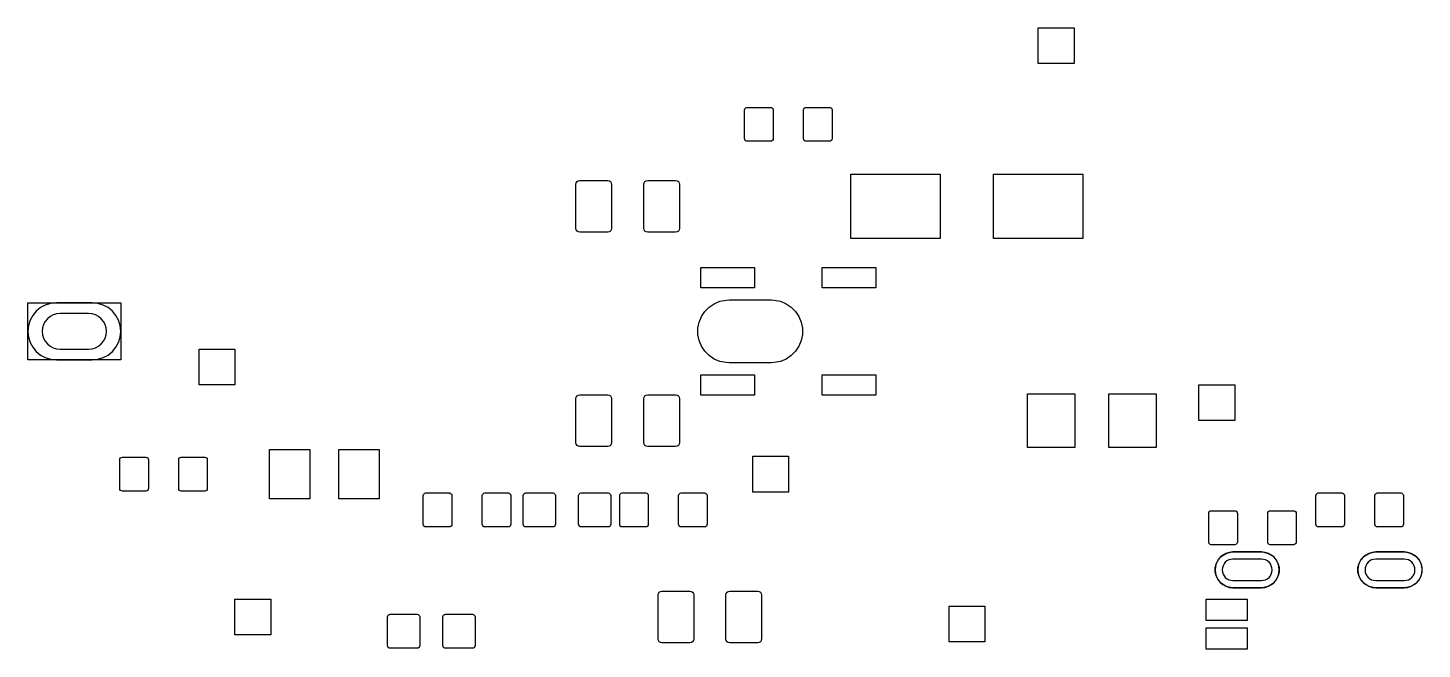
# Model space of a CAD drawing. Header units: inches. Extents: x 4.52 to 7.77, y -6.01 to -2.23.
# Drawn here: x 6.228 to 7.766, y -4.012 to -3.327 of the extents above; entities that cross this region are included whole.
import ezdxf

# ---------------------------------------------------------------- set-up
doc = ezdxf.new("R2010")
doc.units = ezdxf.units.IN
doc.header["$MEASUREMENT"] = 0
doc.layers.add('F.Mask', color=201, linetype='CONTINUOUS', true_color=0xd864ff)

msp = doc.modelspace()

# ---------------------------------------------------------------- linework, layer by layer
at = {"layer": 'F.Mask', "linetype": 'CONTINUOUS'}
for p, q in [((7.3425, -3.3661), (7.3425, -3.3268)), ((7.3425, -3.3268), (7.3819, -3.3268)), ((7.3819, -3.3268), (7.3819, -3.3661)), ((7.3819, -3.3661), (7.3425, -3.3661)), ((7.0187, -3.4172), (7.0189, -3.4161)), ((7.0187, -3.449), (7.0187, -3.4172)), ((7.0189, -3.4161), (7.0195, -3.4152)), ((7.0195, -3.4152), (7.0204, -3.4146)), ((7.0204, -3.4146), (7.0215, -3.4144)), ((7.0215, -3.4144), (7.0474, -3.4144)), ((7.0474, -3.4144), (7.0485, -3.4146)), ((7.0485, -3.4146), (7.0494, -3.4152)), ((7.0494, -3.4152), (7.05, -3.4161)), ((7.05, -3.4161), (7.0502, -3.4172)), ((7.0502, -3.4172), (7.0502, -3.449)), ((7.0837, -3.4172), (7.0839, -3.4161)), ((7.0837, -3.449), (7.0837, -3.4172)), ((7.0839, -3.4161), (7.0845, -3.4152)), ((7.0845, -3.4152), (7.0854, -3.4146)), ((7.0854, -3.4146), (7.0865, -3.4144)), ((7.0865, -3.4144), (7.1124, -3.4144)), ((7.1124, -3.4144), (7.1134, -3.4146)), ((7.1134, -3.4146), (7.1143, -3.4152)), ((7.1143, -3.4152), (7.1149, -3.4161)), ((7.1149, -3.4161), (7.1152, -3.4172)), ((7.1152, -3.4172), (7.1152, -3.449)), ((7.0189, -3.45), (7.0187, -3.449)), ((7.0195, -3.451), (7.0189, -3.45)), ((7.0204, -3.4516), (7.0195, -3.451)), ((7.0215, -3.4518), (7.0204, -3.4516)), ((7.0474, -3.4518), (7.0215, -3.4518)), ((7.0485, -3.4516), (7.0474, -3.4518)), ((7.0494, -3.451), (7.0485, -3.4516)), ((7.05, -3.45), (7.0494, -3.451)), ((7.0502, -3.449), (7.05, -3.45)), ((7.0839, -3.45), (7.0837, -3.449)), ((7.0845, -3.451), (7.0839, -3.45)), ((7.0854, -3.4516), (7.0845, -3.451)), ((7.0865, -3.4518), (7.0854, -3.4516)), ((7.1124, -3.4518), (7.0865, -3.4518)), ((7.1134, -3.4516), (7.1124, -3.4518)), ((7.1143, -3.451), (7.1134, -3.4516)), ((7.1149, -3.45), (7.1143, -3.451)), ((7.1152, -3.449), (7.1149, -3.45)), ((7.1358, -3.5591), (7.1358, -3.4882)), ((7.1358, -3.4882), (7.2343, -3.4882)), ((7.2343, -3.4882), (7.2343, -3.5591)), ((7.2933, -3.5591), (7.2933, -3.4882)), ((7.2933, -3.4882), (7.3917, -3.4882)), ((7.3917, -3.4882), (7.3917, -3.5591)), ((6.8327, -3.4994), (6.833, -3.4977)), ((6.8327, -3.5479), (6.8327, -3.4994)), ((6.833, -3.4977), (6.8339, -3.4963)), ((6.8339, -3.4963), (6.8353, -3.4954)), ((6.8353, -3.4954), (6.837, -3.4951)), ((6.837, -3.4951), (6.8678, -3.4951)), ((6.8678, -3.4951), (6.8694, -3.4954)), ((6.8694, -3.4954), (6.8708, -3.4963)), ((6.8708, -3.4963), (6.8717, -3.4977)), ((6.8717, -3.4977), (6.872, -3.4994)), ((6.872, -3.4994), (6.872, -3.5479)), ((6.9075, -3.4994), (6.9078, -3.4977)), ((6.9075, -3.5479), (6.9075, -3.4994)), ((6.9078, -3.4977), (6.9087, -3.4963)), ((6.9087, -3.4963), (6.9101, -3.4954)), ((6.9101, -3.4954), (6.9118, -3.4951)), ((6.9118, -3.4951), (6.9426, -3.4951)), ((6.9426, -3.4951), (6.9442, -3.4954)), ((6.9442, -3.4954), (6.9456, -3.4963)), ((6.9456, -3.4963), (6.9465, -3.4977)), ((6.9465, -3.4977), (6.9469, -3.4994)), ((6.9469, -3.4994), (6.9469, -3.5479)), ((6.833, -3.5495), (6.8327, -3.5479)), ((6.8339, -3.5509), (6.833, -3.5495)), ((6.8353, -3.5518), (6.8339, -3.5509)), ((6.8708, -3.5509), (6.8694, -3.5518)), ((6.8717, -3.5495), (6.8708, -3.5509)), ((6.872, -3.5479), (6.8717, -3.5495)), ((6.9078, -3.5495), (6.9075, -3.5479)), ((6.9087, -3.5509), (6.9078, -3.5495)), ((6.9101, -3.5518), (6.9087, -3.5509)), ((6.9456, -3.5509), (6.9442, -3.5518)), ((6.9465, -3.5495), (6.9456, -3.5509)), ((6.9469, -3.5479), (6.9465, -3.5495)), ((6.837, -3.5522), (6.8353, -3.5518)), ((6.8678, -3.5522), (6.837, -3.5522)), ((6.8694, -3.5518), (6.8678, -3.5522)), ((6.9118, -3.5522), (6.9101, -3.5518)), ((6.9426, -3.5522), (6.9118, -3.5522)), ((6.9442, -3.5518), (6.9426, -3.5522)), ((7.2343, -3.5591), (7.1358, -3.5591)), ((7.3917, -3.5591), (7.2933, -3.5591)), ((6.9705, -3.6136), (6.9705, -3.5911)), ((6.9705, -3.5911), (7.0295, -3.5911)), ((7.0295, -3.5911), (7.0295, -3.6136)), ((7.1043, -3.6136), (7.1043, -3.5911)), ((7.1043, -3.5911), (7.1634, -3.5911)), ((7.1634, -3.5911), (7.1634, -3.6136)), ((7.0295, -3.6136), (6.9705, -3.6136)), ((6.9852, -3.6309), (6.9915, -3.6283)), ((6.9915, -3.6283), (6.9982, -3.6269)), ((6.9982, -3.6269), (7.0016, -3.6268)), ((7.0016, -3.6268), (7.048, -3.6268)), ((7.048, -3.6268), (7.0514, -3.6269)), ((7.0514, -3.6269), (7.0581, -3.6283)), ((7.0581, -3.6283), (7.0644, -3.6309)), ((7.1634, -3.6136), (7.1043, -3.6136)), ((6.2283, -3.6929), (6.2283, -3.6299)), ((6.2283, -3.6299), (6.3307, -3.6299)), ((6.2992, -3.6299), (6.2598, -3.6299)), ((6.2953, -3.6417), (6.2638, -3.6417)), ((6.3307, -3.6299), (6.3307, -3.6929)), ((6.971, -3.6451), (6.9748, -3.6394)), ((6.9748, -3.6394), (6.9796, -3.6346)), ((6.9796, -3.6346), (6.9852, -3.6309)), ((7.0644, -3.6309), (7.07, -3.6346)), ((7.07, -3.6346), (7.0748, -3.6394)), ((7.0748, -3.6394), (7.0786, -3.6451)), ((6.9671, -3.658), (6.9684, -3.6514)), ((6.9671, -3.6648), (6.9671, -3.658)), ((6.9684, -3.6514), (6.971, -3.6451)), ((7.0786, -3.6451), (7.0812, -3.6514)), ((7.0812, -3.6514), (7.0825, -3.658)), ((7.0825, -3.658), (7.0825, -3.6648)), ((6.9684, -3.6715), (6.9671, -3.6648)), ((6.971, -3.6777), (6.9684, -3.6715)), ((7.0812, -3.6715), (7.0786, -3.6777)), ((7.0825, -3.6648), (7.0812, -3.6715)), ((6.2638, -3.6811), (6.2953, -3.6811)), ((6.4173, -3.7205), (6.4173, -3.6811)), ((6.4173, -3.6811), (6.4567, -3.6811)), ((6.4567, -3.6811), (6.4567, -3.7205)), ((6.9748, -3.6834), (6.971, -3.6777)), ((6.9796, -3.6882), (6.9748, -3.6834)), ((6.9852, -3.692), (6.9796, -3.6882)), ((7.07, -3.6882), (7.0644, -3.692)), ((7.0748, -3.6834), (7.07, -3.6882)), ((7.0786, -3.6777), (7.0748, -3.6834)), ((6.3307, -3.6929), (6.2283, -3.6929)), ((6.2598, -3.6929), (6.2992, -3.6929)), ((6.9915, -3.6946), (6.9852, -3.692)), ((6.9982, -3.6959), (6.9915, -3.6946)), ((7.0016, -3.6961), (6.9982, -3.6959)), ((7.048, -3.6961), (7.0016, -3.6961)), ((7.0514, -3.6959), (7.048, -3.6961)), ((7.0581, -3.6946), (7.0514, -3.6959)), ((7.0644, -3.692), (7.0581, -3.6946)), ((6.4567, -3.7205), (6.4173, -3.7205)), ((6.9705, -3.7317), (6.9705, -3.7093)), ((6.9705, -3.7093), (7.0295, -3.7093)), ((7.0295, -3.7093), (7.0295, -3.7317)), ((7.1043, -3.7317), (7.1043, -3.7093)), ((7.1043, -3.7093), (7.1634, -3.7093)), ((7.1634, -3.7093), (7.1634, -3.7317)), ((7.5197, -3.7598), (7.5197, -3.7205)), ((7.5197, -3.7205), (7.5591, -3.7205)), ((7.5591, -3.7205), (7.5591, -3.7598)), ((6.8327, -3.7356), (6.833, -3.7339)), ((6.8327, -3.7841), (6.8327, -3.7356)), ((6.833, -3.7339), (6.8339, -3.7326)), ((6.8339, -3.7326), (6.8353, -3.7316)), ((6.8353, -3.7316), (6.837, -3.7313)), ((6.837, -3.7313), (6.8678, -3.7313)), ((6.8678, -3.7313), (6.8694, -3.7316)), ((6.8694, -3.7316), (6.8708, -3.7326)), ((6.8708, -3.7326), (6.8717, -3.7339)), ((6.8717, -3.7339), (6.872, -3.7356)), ((6.872, -3.7356), (6.872, -3.7841)), ((6.9075, -3.7356), (6.9078, -3.7339)), ((6.9075, -3.7841), (6.9075, -3.7356)), ((6.9078, -3.7339), (6.9087, -3.7326)), ((6.9087, -3.7326), (6.9101, -3.7316)), ((6.9101, -3.7316), (6.9118, -3.7313)), ((6.9118, -3.7313), (6.9426, -3.7313)), ((6.9426, -3.7313), (6.9442, -3.7316)), ((6.9442, -3.7316), (6.9456, -3.7326)), ((6.9456, -3.7326), (6.9465, -3.7339)), ((6.9465, -3.7339), (6.9469, -3.7356)), ((6.9469, -3.7356), (6.9469, -3.7841)), ((7.0295, -3.7317), (6.9705, -3.7317)), ((7.1634, -3.7317), (7.1043, -3.7317)), ((7.3305, -3.7894), (7.3305, -3.7303)), ((7.3305, -3.7303), (7.3829, -3.7303)), ((7.3829, -3.7303), (7.3829, -3.7894)), ((7.4203, -3.7894), (7.4203, -3.7303)), ((7.4203, -3.7303), (7.4726, -3.7303)), ((7.4726, -3.7303), (7.4726, -3.7894)), ((7.5591, -3.7598), (7.5197, -3.7598)), ((6.4947, -3.8461), (6.4947, -3.7917)), ((6.4947, -3.7917), (6.5392, -3.7917)), ((6.5392, -3.7917), (6.5392, -3.8461)), ((6.5711, -3.8461), (6.5711, -3.7917)), ((6.5711, -3.7917), (6.6156, -3.7917)), ((6.6156, -3.7917), (6.6156, -3.8461)), ((6.833, -3.7857), (6.8327, -3.7841)), ((6.8339, -3.7871), (6.833, -3.7857)), ((6.8353, -3.7881), (6.8339, -3.7871)), ((6.837, -3.7884), (6.8353, -3.7881)), ((6.8678, -3.7884), (6.837, -3.7884)), ((6.8694, -3.7881), (6.8678, -3.7884)), ((6.8708, -3.7871), (6.8694, -3.7881)), ((6.8717, -3.7857), (6.8708, -3.7871)), ((6.872, -3.7841), (6.8717, -3.7857)), ((6.9078, -3.7857), (6.9075, -3.7841)), ((6.9087, -3.7871), (6.9078, -3.7857)), ((6.9101, -3.7881), (6.9087, -3.7871)), ((6.9118, -3.7884), (6.9101, -3.7881)), ((6.9426, -3.7884), (6.9118, -3.7884)), ((6.9442, -3.7881), (6.9426, -3.7884)), ((6.9456, -3.7871), (6.9442, -3.7881)), ((6.9465, -3.7857), (6.9456, -3.7871)), ((6.9469, -3.7841), (6.9465, -3.7857)), ((7.3829, -3.7894), (7.3305, -3.7894)), ((7.4726, -3.7894), (7.4203, -3.7894)), ((6.3297, -3.803), (6.3299, -3.8019)), ((6.3297, -3.8348), (6.3297, -3.803)), ((6.3299, -3.8019), (6.3305, -3.801)), ((6.3305, -3.801), (6.3315, -3.8004)), ((6.3315, -3.8004), (6.3325, -3.8002)), ((6.3325, -3.8002), (6.3584, -3.8002)), ((6.3584, -3.8002), (6.3595, -3.8004)), ((6.3595, -3.8004), (6.3604, -3.801)), ((6.3604, -3.801), (6.361, -3.8019)), ((6.361, -3.8019), (6.3612, -3.803)), ((6.3612, -3.803), (6.3612, -3.8348)), ((6.3947, -3.803), (6.3949, -3.8019)), ((6.3947, -3.8348), (6.3947, -3.803)), ((6.3949, -3.8019), (6.3955, -3.801)), ((6.3955, -3.801), (6.3964, -3.8004)), ((6.3964, -3.8004), (6.3975, -3.8002)), ((6.3975, -3.8002), (6.4234, -3.8002)), ((6.4234, -3.8002), (6.4245, -3.8004)), ((6.4245, -3.8004), (6.4254, -3.801)), ((6.4254, -3.801), (6.426, -3.8019)), ((6.426, -3.8019), (6.4262, -3.803)), ((6.4262, -3.803), (6.4262, -3.8348)), ((7.0276, -3.8386), (7.0276, -3.7992)), ((7.0276, -3.7992), (7.0669, -3.7992)), ((7.0669, -3.7992), (7.0669, -3.8386)), ((6.3299, -3.8359), (6.3297, -3.8348)), ((6.3305, -3.8368), (6.3299, -3.8359)), ((6.3315, -3.8374), (6.3305, -3.8368)), ((6.3325, -3.8376), (6.3315, -3.8374)), ((6.3584, -3.8376), (6.3325, -3.8376)), ((6.3595, -3.8374), (6.3584, -3.8376)), ((6.3604, -3.8368), (6.3595, -3.8374)), ((6.361, -3.8359), (6.3604, -3.8368)), ((6.3612, -3.8348), (6.361, -3.8359)), ((6.3949, -3.8359), (6.3947, -3.8348)), ((6.3955, -3.8368), (6.3949, -3.8359)), ((6.3964, -3.8374), (6.3955, -3.8368)), ((6.3975, -3.8376), (6.3964, -3.8374)), ((6.4234, -3.8376), (6.3975, -3.8376)), ((6.4245, -3.8374), (6.4234, -3.8376)), ((6.4254, -3.8368), (6.4245, -3.8374)), ((6.426, -3.8359), (6.4254, -3.8368)), ((6.4262, -3.8348), (6.426, -3.8359)), ((6.6644, -3.8424), (6.6646, -3.8413)), ((6.6644, -3.8742), (6.6644, -3.8424)), ((6.6646, -3.8413), (6.6652, -3.8404)), ((6.6652, -3.8404), (6.6661, -3.8398)), ((6.6661, -3.8398), (6.6672, -3.8396)), ((6.6672, -3.8396), (6.6931, -3.8396)), ((6.6931, -3.8396), (6.6941, -3.8398)), ((6.6941, -3.8398), (6.695, -3.8404)), ((6.695, -3.8404), (6.6957, -3.8413)), ((6.6957, -3.8413), (6.6959, -3.8424)), ((6.6959, -3.8424), (6.6959, -3.8742)), ((6.7293, -3.8424), (6.7295, -3.8413)), ((6.7293, -3.8742), (6.7293, -3.8424)), ((6.7295, -3.8413), (6.7302, -3.8404)), ((6.7302, -3.8404), (6.7311, -3.8398)), ((6.7311, -3.8398), (6.7321, -3.8396)), ((6.7321, -3.8396), (6.758, -3.8396)), ((6.758, -3.8396), (6.7591, -3.8398)), ((6.7591, -3.8398), (6.76, -3.8404)), ((6.76, -3.8404), (6.7606, -3.8413)), ((6.7606, -3.8413), (6.7608, -3.8424)), ((6.7608, -3.8424), (6.7608, -3.8742)), ((6.7746, -3.8424), (6.7748, -3.8413)), ((6.7746, -3.8742), (6.7746, -3.8424)), ((6.7748, -3.8413), (6.7754, -3.8404)), ((6.7754, -3.8404), (6.7763, -3.8398)), ((6.7763, -3.8398), (6.7774, -3.8396)), ((6.7774, -3.8396), (6.8072, -3.8396)), ((6.8072, -3.8396), (6.8083, -3.8398)), ((6.8083, -3.8398), (6.8092, -3.8404)), ((6.8092, -3.8404), (6.8098, -3.8413)), ((6.8098, -3.8413), (6.81, -3.8424)), ((6.81, -3.8424), (6.81, -3.8742)), ((6.8356, -3.8424), (6.8358, -3.8413)), ((6.8356, -3.8742), (6.8356, -3.8424)), ((6.8358, -3.8413), (6.8365, -3.8404)), ((6.8365, -3.8404), (6.8374, -3.8398)), ((6.8374, -3.8398), (6.8384, -3.8396)), ((6.8384, -3.8396), (6.8683, -3.8396)), ((6.8683, -3.8396), (6.8693, -3.8398)), ((6.8693, -3.8398), (6.8702, -3.8404)), ((6.8702, -3.8404), (6.8708, -3.8413)), ((6.8708, -3.8413), (6.8711, -3.8424)), ((6.8711, -3.8424), (6.8711, -3.8742)), ((6.8809, -3.8424), (6.8811, -3.8413)), ((6.8809, -3.8742), (6.8809, -3.8424)), ((6.8811, -3.8413), (6.8817, -3.8404)), ((6.8817, -3.8404), (6.8826, -3.8398)), ((6.8826, -3.8398), (6.8837, -3.8396)), ((6.8837, -3.8396), (6.9096, -3.8396)), ((6.9096, -3.8396), (6.9107, -3.8398)), ((6.9107, -3.8398), (6.9116, -3.8404)), ((6.9116, -3.8404), (6.9122, -3.8413)), ((6.9122, -3.8413), (6.9124, -3.8424)), ((6.9124, -3.8424), (6.9124, -3.8742)), ((6.9459, -3.8424), (6.9461, -3.8413)), ((6.9459, -3.8742), (6.9459, -3.8424)), ((6.9461, -3.8413), (6.9467, -3.8404)), ((6.9467, -3.8404), (6.9476, -3.8398)), ((6.9476, -3.8398), (6.9487, -3.8396)), ((6.9487, -3.8396), (6.9746, -3.8396)), ((6.9746, -3.8396), (6.9756, -3.8398)), ((6.9756, -3.8398), (6.9765, -3.8404)), ((6.9765, -3.8404), (6.9771, -3.8413)), ((6.9771, -3.8413), (6.9774, -3.8424)), ((6.9774, -3.8424), (6.9774, -3.8742)), ((7.0669, -3.8386), (7.0276, -3.8386)), ((7.6486, -3.8424), (7.6488, -3.8413)), ((7.6486, -3.8742), (7.6486, -3.8424)), ((7.6488, -3.8413), (7.6494, -3.8404)), ((7.6494, -3.8404), (7.6504, -3.8398)), ((7.6504, -3.8398), (7.6514, -3.8396)), ((7.6514, -3.8396), (7.6773, -3.8396)), ((7.6773, -3.8396), (7.6784, -3.8398)), ((7.6784, -3.8398), (7.6793, -3.8404)), ((7.6793, -3.8404), (7.6799, -3.8413)), ((7.6799, -3.8413), (7.6801, -3.8424)), ((7.6801, -3.8424), (7.6801, -3.8742)), ((7.7136, -3.8424), (7.7138, -3.8413)), ((7.7136, -3.8742), (7.7136, -3.8424)), ((7.7138, -3.8413), (7.7144, -3.8404)), ((7.7144, -3.8404), (7.7153, -3.8398)), ((7.7153, -3.8398), (7.7164, -3.8396)), ((7.7164, -3.8396), (7.7423, -3.8396)), ((7.7423, -3.8396), (7.7433, -3.8398)), ((7.7433, -3.8398), (7.7443, -3.8404)), ((7.7443, -3.8404), (7.7449, -3.8413)), ((7.7449, -3.8413), (7.7451, -3.8424)), ((7.7451, -3.8424), (7.7451, -3.8742)), ((6.5392, -3.8461), (6.4947, -3.8461)), ((6.6156, -3.8461), (6.5711, -3.8461)), ((6.6646, -3.8752), (6.6644, -3.8742)), ((6.6959, -3.8742), (6.6957, -3.8752)), ((6.7295, -3.8752), (6.7293, -3.8742)), ((6.7608, -3.8742), (6.7606, -3.8752)), ((6.7748, -3.8752), (6.7746, -3.8742)), ((6.81, -3.8742), (6.8098, -3.8752)), ((6.8358, -3.8752), (6.8356, -3.8742)), ((6.8711, -3.8742), (6.8708, -3.8752)), ((6.8811, -3.8752), (6.8809, -3.8742)), ((6.9124, -3.8742), (6.9122, -3.8752)), ((6.9461, -3.8752), (6.9459, -3.8742)), ((6.9774, -3.8742), (6.9771, -3.8752)), ((7.5305, -3.8621), (7.5307, -3.861)), ((7.5305, -3.8939), (7.5305, -3.8621)), ((7.5307, -3.861), (7.5313, -3.8601)), ((7.5313, -3.8601), (7.5322, -3.8595)), ((7.5322, -3.8595), (7.5333, -3.8593)), ((7.5333, -3.8593), (7.5592, -3.8593)), ((7.5592, -3.8593), (7.5603, -3.8595)), ((7.5603, -3.8595), (7.5612, -3.8601)), ((7.5612, -3.8601), (7.5618, -3.861)), ((7.5618, -3.861), (7.562, -3.8621)), ((7.562, -3.8621), (7.562, -3.8939)), ((7.5955, -3.8621), (7.5957, -3.861)), ((7.5955, -3.8939), (7.5955, -3.8621)), ((7.5957, -3.861), (7.5963, -3.8601)), ((7.5963, -3.8601), (7.5972, -3.8595)), ((7.5972, -3.8595), (7.5983, -3.8593)), ((7.5983, -3.8593), (7.6242, -3.8593)), ((7.6242, -3.8593), (7.6252, -3.8595)), ((7.6252, -3.8595), (7.6261, -3.8601)), ((7.6261, -3.8601), (7.6268, -3.861)), ((7.6268, -3.861), (7.627, -3.8621)), ((7.627, -3.8621), (7.627, -3.8939)), ((7.6488, -3.8752), (7.6486, -3.8742)), ((7.6801, -3.8742), (7.6799, -3.8752)), ((7.7138, -3.8752), (7.7136, -3.8742)), ((7.7451, -3.8742), (7.7449, -3.8752)), ((6.6652, -3.8761), (6.6646, -3.8752)), ((6.6661, -3.8768), (6.6652, -3.8761)), ((6.6672, -3.877), (6.6661, -3.8768)), ((6.6931, -3.877), (6.6672, -3.877)), ((6.6941, -3.8768), (6.6931, -3.877)), ((6.695, -3.8761), (6.6941, -3.8768)), ((6.6957, -3.8752), (6.695, -3.8761)), ((6.7302, -3.8761), (6.7295, -3.8752)), ((6.7311, -3.8768), (6.7302, -3.8761)), ((6.7321, -3.877), (6.7311, -3.8768)), ((6.758, -3.877), (6.7321, -3.877)), ((6.7591, -3.8768), (6.758, -3.877)), ((6.76, -3.8761), (6.7591, -3.8768)), ((6.7606, -3.8752), (6.76, -3.8761)), ((6.7754, -3.8761), (6.7748, -3.8752)), ((6.7763, -3.8768), (6.7754, -3.8761)), ((6.7774, -3.877), (6.7763, -3.8768)), ((6.8072, -3.877), (6.7774, -3.877)), ((6.8083, -3.8768), (6.8072, -3.877)), ((6.8092, -3.8761), (6.8083, -3.8768)), ((6.8098, -3.8752), (6.8092, -3.8761)), ((6.8365, -3.8761), (6.8358, -3.8752)), ((6.8374, -3.8768), (6.8365, -3.8761)), ((6.8384, -3.877), (6.8374, -3.8768)), ((6.8683, -3.877), (6.8384, -3.877)), ((6.8693, -3.8768), (6.8683, -3.877)), ((6.8702, -3.8761), (6.8693, -3.8768)), ((6.8708, -3.8752), (6.8702, -3.8761)), ((6.8817, -3.8761), (6.8811, -3.8752)), ((6.8826, -3.8768), (6.8817, -3.8761)), ((6.8837, -3.877), (6.8826, -3.8768)), ((6.9096, -3.877), (6.8837, -3.877)), ((6.9107, -3.8768), (6.9096, -3.877)), ((6.9116, -3.8761), (6.9107, -3.8768)), ((6.9122, -3.8752), (6.9116, -3.8761)), ((6.9467, -3.8761), (6.9461, -3.8752)), ((6.9476, -3.8768), (6.9467, -3.8761)), ((6.9487, -3.877), (6.9476, -3.8768)), ((6.9746, -3.877), (6.9487, -3.877)), ((6.9756, -3.8768), (6.9746, -3.877)), ((6.9765, -3.8761), (6.9756, -3.8768)), ((6.9771, -3.8752), (6.9765, -3.8761)), ((7.6494, -3.8761), (7.6488, -3.8752)), ((7.6504, -3.8768), (7.6494, -3.8761)), ((7.6514, -3.877), (7.6504, -3.8768)), ((7.6773, -3.877), (7.6514, -3.877)), ((7.6784, -3.8768), (7.6773, -3.877)), ((7.6793, -3.8761), (7.6784, -3.8768)), ((7.6799, -3.8752), (7.6793, -3.8761)), ((7.7144, -3.8761), (7.7138, -3.8752)), ((7.7153, -3.8768), (7.7144, -3.8761)), ((7.7164, -3.877), (7.7153, -3.8768)), ((7.7423, -3.877), (7.7164, -3.877)), ((7.7433, -3.8768), (7.7423, -3.877)), ((7.7443, -3.8761), (7.7433, -3.8768)), ((7.7449, -3.8752), (7.7443, -3.8761)), ((7.5307, -3.8949), (7.5305, -3.8939)), ((7.5313, -3.8958), (7.5307, -3.8949)), ((7.5322, -3.8964), (7.5313, -3.8958)), ((7.5333, -3.8967), (7.5322, -3.8964)), ((7.5592, -3.8967), (7.5333, -3.8967)), ((7.5496, -3.9062), (7.5545, -3.9049)), ((7.5545, -3.9049), (7.5571, -3.9047)), ((7.5571, -3.9047), (7.5886, -3.9047)), ((7.5886, -3.9047), (7.5571, -3.9047)), ((7.5603, -3.8964), (7.5592, -3.8967)), ((7.5612, -3.8958), (7.5603, -3.8964)), ((7.5618, -3.8949), (7.5612, -3.8958)), ((7.562, -3.8939), (7.5618, -3.8949)), ((7.5886, -3.9047), (7.5912, -3.9049)), ((7.5912, -3.9049), (7.5961, -3.9062)), ((7.5957, -3.8949), (7.5955, -3.8939)), ((7.5963, -3.8958), (7.5957, -3.8949)), ((7.5972, -3.8964), (7.5963, -3.8958)), ((7.5983, -3.8967), (7.5972, -3.8964)), ((7.6242, -3.8967), (7.5983, -3.8967)), ((7.6252, -3.8964), (7.6242, -3.8967)), ((7.6261, -3.8958), (7.6252, -3.8964)), ((7.6268, -3.8949), (7.6261, -3.8958)), ((7.627, -3.8939), (7.6268, -3.8949)), ((7.707, -3.9062), (7.712, -3.9049)), ((7.712, -3.9049), (7.7146, -3.9047)), ((7.7146, -3.9047), (7.7461, -3.9047)), ((7.7461, -3.9047), (7.7146, -3.9047)), ((7.7461, -3.9047), (7.7486, -3.9049)), ((7.7486, -3.9049), (7.7536, -3.9062)), ((7.5376, -3.9218), (7.5389, -3.9169)), ((7.5389, -3.9169), (7.5415, -3.9124)), ((7.5415, -3.9124), (7.5451, -3.9088)), ((7.5451, -3.9088), (7.5496, -3.9062)), ((7.5886, -3.9126), (7.5571, -3.9126)), ((7.5961, -3.9062), (7.6006, -3.9088)), ((7.6006, -3.9088), (7.6042, -3.9124)), ((7.6042, -3.9124), (7.6068, -3.9169)), ((7.6068, -3.9169), (7.6081, -3.9218)), ((7.695, -3.9218), (7.6964, -3.9169)), ((7.6964, -3.9169), (7.6989, -3.9124)), ((7.6989, -3.9124), (7.7026, -3.9088)), ((7.7026, -3.9088), (7.707, -3.9062)), ((7.7461, -3.9126), (7.7146, -3.9126)), ((7.7536, -3.9062), (7.758, -3.9088)), ((7.758, -3.9088), (7.7617, -3.9124)), ((7.7617, -3.9124), (7.7642, -3.9169)), ((7.7642, -3.9169), (7.7656, -3.9218)), ((7.5376, -3.927), (7.5376, -3.9218)), ((7.5389, -3.9319), (7.5376, -3.927)), ((7.5415, -3.9364), (7.5389, -3.9319)), ((7.6068, -3.9319), (7.6042, -3.9364)), ((7.6081, -3.927), (7.6068, -3.9319)), ((7.6081, -3.9218), (7.6081, -3.927)), ((7.695, -3.927), (7.695, -3.9218)), ((7.6964, -3.9319), (7.695, -3.927)), ((7.6989, -3.9364), (7.6964, -3.9319)), ((7.7642, -3.9319), (7.7617, -3.9364)), ((7.7656, -3.927), (7.7642, -3.9319)), ((7.7656, -3.9218), (7.7656, -3.927)), ((6.9232, -3.9521), (6.9236, -3.9505)), ((6.9236, -3.9505), (6.9245, -3.9491)), ((6.9245, -3.9491), (6.9259, -3.9482)), ((6.9259, -3.9482), (6.9275, -3.9478)), ((6.9275, -3.9478), (6.9583, -3.9478)), ((6.9583, -3.9478), (6.96, -3.9482)), ((6.96, -3.9482), (6.9613, -3.9491)), ((6.9613, -3.9491), (6.9623, -3.9505)), ((6.9623, -3.9505), (6.9626, -3.9521)), ((6.998, -3.9521), (6.9984, -3.9505)), ((6.9984, -3.9505), (6.9993, -3.9491)), ((6.9993, -3.9491), (7.0007, -3.9482)), ((7.0007, -3.9482), (7.0023, -3.9478)), ((7.0023, -3.9478), (7.0331, -3.9478)), ((7.0331, -3.9478), (7.0348, -3.9482)), ((7.0348, -3.9482), (7.0361, -3.9491)), ((7.0361, -3.9491), (7.0371, -3.9505)), ((7.0371, -3.9505), (7.0374, -3.9521)), ((7.5451, -3.94), (7.5415, -3.9364)), ((7.5496, -3.9426), (7.5451, -3.94)), ((7.5545, -3.9439), (7.5496, -3.9426)), ((7.5571, -3.9441), (7.5545, -3.9439)), ((7.5571, -3.9362), (7.5886, -3.9362)), ((7.5886, -3.9441), (7.5571, -3.9441)), ((7.5571, -3.9441), (7.5886, -3.9441)), ((7.5912, -3.9439), (7.5886, -3.9441)), ((7.5961, -3.9426), (7.5912, -3.9439)), ((7.6006, -3.94), (7.5961, -3.9426)), ((7.6042, -3.9364), (7.6006, -3.94)), ((7.7026, -3.94), (7.6989, -3.9364)), ((7.707, -3.9426), (7.7026, -3.94)), ((7.712, -3.9439), (7.707, -3.9426)), ((7.7146, -3.9441), (7.712, -3.9439)), ((7.7146, -3.9362), (7.7461, -3.9362)), ((7.7461, -3.9441), (7.7146, -3.9441)), ((7.7146, -3.9441), (7.7461, -3.9441)), ((7.7486, -3.9439), (7.7461, -3.9441)), ((7.7536, -3.9426), (7.7486, -3.9439)), ((7.758, -3.94), (7.7536, -3.9426)), ((7.7617, -3.9364), (7.758, -3.94)), ((6.4567, -3.9961), (6.4567, -3.9567)), ((6.4567, -3.9567), (6.4961, -3.9567)), ((6.4961, -3.9567), (6.4961, -3.9961)), ((6.9232, -4.0006), (6.9232, -3.9521)), ((6.9626, -3.9521), (6.9626, -4.0006)), ((6.998, -4.0006), (6.998, -3.9521)), ((7.0374, -3.9521), (7.0374, -4.0006)), ((7.2441, -4.0039), (7.2441, -3.9646)), ((7.2441, -3.9646), (7.2835, -3.9646)), ((7.2835, -3.9646), (7.2835, -4.0039)), ((7.5276, -3.9803), (7.5276, -3.9567)), ((7.5276, -3.9567), (7.5728, -3.9567)), ((7.5728, -3.9567), (7.5728, -3.9803)), ((6.625, -3.9762), (6.6252, -3.9752)), ((6.625, -4.008), (6.625, -3.9762)), ((6.6252, -3.9752), (6.6258, -3.9742)), ((6.6258, -3.9742), (6.6267, -3.9736)), ((6.6267, -3.9736), (6.6278, -3.9734)), ((6.6278, -3.9734), (6.6576, -3.9734)), ((6.6576, -3.9734), (6.6587, -3.9736)), ((6.6587, -3.9736), (6.6596, -3.9742)), ((6.6596, -3.9742), (6.6602, -3.9752)), ((6.6602, -3.9752), (6.6604, -3.9762)), ((6.6604, -3.9762), (6.6604, -4.008)), ((6.686, -3.9762), (6.6862, -3.9752)), ((6.686, -4.008), (6.686, -3.9762)), ((6.6862, -3.9752), (6.6868, -3.9742)), ((6.6868, -3.9742), (6.6878, -3.9736)), ((6.6878, -3.9736), (6.6888, -3.9734)), ((6.6888, -3.9734), (6.7187, -3.9734)), ((6.7187, -3.9734), (6.7197, -3.9736)), ((6.7197, -3.9736), (6.7206, -3.9742)), ((6.7206, -3.9742), (6.7212, -3.9752)), ((6.7212, -3.9752), (6.7215, -3.9762)), ((6.7215, -3.9762), (6.7215, -4.008)), ((7.5728, -3.9803), (7.5276, -3.9803)), ((6.4961, -3.9961), (6.4567, -3.9961)), ((7.5276, -4.0118), (7.5276, -3.9882)), ((7.5276, -3.9882), (7.5728, -3.9882)), ((7.5728, -3.9882), (7.5728, -4.0118)), ((6.6252, -4.0091), (6.625, -4.008)), ((6.6258, -4.01), (6.6252, -4.0091)), ((6.6267, -4.0106), (6.6258, -4.01)), ((6.6278, -4.0108), (6.6267, -4.0106)), ((6.6576, -4.0108), (6.6278, -4.0108)), ((6.6587, -4.0106), (6.6576, -4.0108)), ((6.6596, -4.01), (6.6587, -4.0106)), ((6.6602, -4.0091), (6.6596, -4.01)), ((6.6604, -4.008), (6.6602, -4.0091)), ((6.6862, -4.0091), (6.686, -4.008)), ((6.6868, -4.01), (6.6862, -4.0091)), ((6.6878, -4.0106), (6.6868, -4.01)), ((6.6888, -4.0108), (6.6878, -4.0106)), ((6.7187, -4.0108), (6.6888, -4.0108)), ((6.7197, -4.0106), (6.7187, -4.0108)), ((6.7206, -4.01), (6.7197, -4.0106)), ((6.7212, -4.0091), (6.7206, -4.01)), ((6.7215, -4.008), (6.7212, -4.0091)), ((6.9236, -4.0023), (6.9232, -4.0006)), ((6.9245, -4.0037), (6.9236, -4.0023)), ((6.9259, -4.0046), (6.9245, -4.0037)), ((6.9275, -4.0049), (6.9259, -4.0046)), ((6.9583, -4.0049), (6.9275, -4.0049)), ((6.96, -4.0046), (6.9583, -4.0049)), ((6.9613, -4.0037), (6.96, -4.0046)), ((6.9623, -4.0023), (6.9613, -4.0037)), ((6.9626, -4.0006), (6.9623, -4.0023)), ((6.9984, -4.0023), (6.998, -4.0006)), ((6.9993, -4.0037), (6.9984, -4.0023)), ((7.0007, -4.0046), (6.9993, -4.0037)), ((7.0023, -4.0049), (7.0007, -4.0046)), ((7.0331, -4.0049), (7.0023, -4.0049)), ((7.0348, -4.0046), (7.0331, -4.0049)), ((7.0361, -4.0037), (7.0348, -4.0046)), ((7.0371, -4.0023), (7.0361, -4.0037)), ((7.0374, -4.0006), (7.0371, -4.0023)), ((7.2835, -4.0039), (7.2441, -4.0039)), ((7.5728, -4.0118), (7.5276, -4.0118))]:
    msp.add_line(p, q, dxfattribs=at)
at = {"layer": 'F.Mask'}
for centre, radius, start, end in [((6.2598, -3.6614), 0.0315, 90, 270), ((6.2638, -3.6614), 0.0197, 90, 270), ((6.2953, -3.6614), 0.0197, -90, 90), ((6.2992, -3.6614), 0.0315, -90, 90), ((7.5571, -3.9244), 0.0197, 90, 270), ((7.5886, -3.9244), 0.0197, -90, 90), ((7.7146, -3.9244), 0.0197, 90, 270), ((7.7461, -3.9244), 0.0197, -90, 90), ((7.5571, -3.9244), 0.0118, 90, 270), ((7.5886, -3.9244), 0.0118, -90, 90), ((7.7146, -3.9244), 0.0118, 90, 270), ((7.7461, -3.9244), 0.0118, -90, 90)]:
    msp.add_arc(centre, radius, start, end, dxfattribs=at)

doc.saveas('drawing.dxf')
